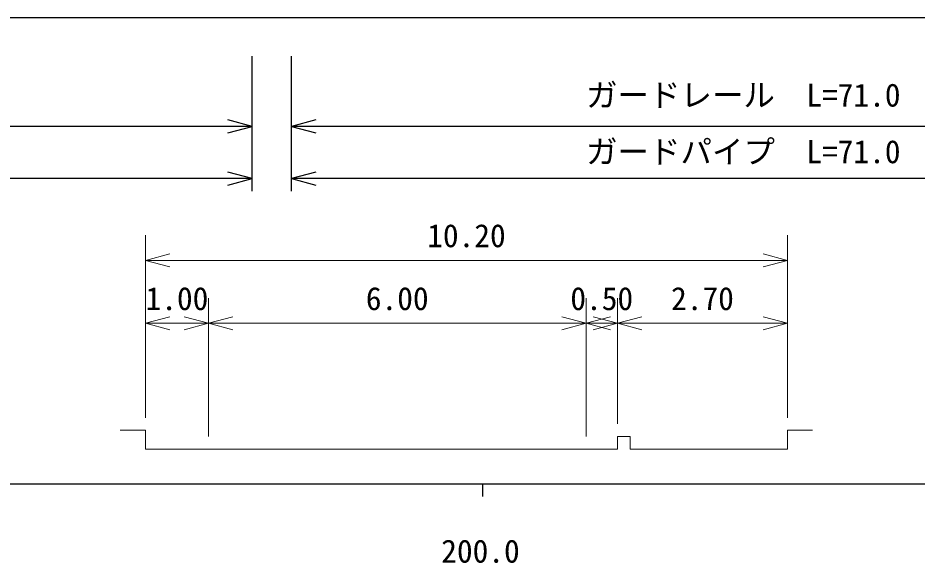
# Model space of a CAD drawing. Units: millimetres, scale not verified, with parts at other scales. Extents: x 40000 to 680000, y 20000 to 380000.
# Drawn here: x 231100 to 302526, y 198715 to 242029 of the extents above; entities that cross this region are included whole.
import ezdxf
from ezdxf.enums import TextEntityAlignment as Align

# ---------------------------------------------------------------- set-up
doc = ezdxf.new("R2010")
doc.units = ezdxf.units.MM
doc.header["$LTSCALE"] = 1000
for name, color, linetype, lineweight in [('S-BGD', 7, 'Continuous', 25), ('S-STR-HTXT', 7, 'Continuous', 13), ('S-STR-STRC', 7, 'Continuous', 25), ('S-TTL-BAND', 7, 'Continuous', 25)]:
    doc.layers.add(name, color=color, linetype=linetype, lineweight=lineweight)
doc.styles.add('ＭＳ ゴシック', font='')
doc.styles.get('ＭＳ ゴシック').set_extended_font_data('MS Gothic')

msp = doc.modelspace()

# ---------------------------------------------------------------- linework, layer by layer
at = {"layer": 'S-BGD'}
msp.add_line((563480, 242029), (183649, 242029), dxfattribs=at)
at = {"layer": 'S-STR-HTXT'}
for p, q in [((241230, 210264), (241230, 224764)), ((292230, 210264), (292230, 224764)), ((243162, 223281), (241230, 222764)), ((292230, 222764), (290298, 223281)), ((241230, 222764), (292230, 222764)), ((241230, 222764), (243162, 222246)), ((290298, 222246), (292230, 222764)), ((246230, 208764), (246230, 219764)), ((276230, 208764), (276230, 219764)), ((278730, 209764), (278730, 219764)), ((243162, 218281), (241230, 217764)), ((246230, 217764), (244298, 218281)), ((248162, 218281), (246230, 217764)), ((276230, 217764), (274298, 218281)), ((278162, 218281), (276230, 217764)), ((278730, 217764), (276798, 218281)), ((280662, 218281), (278730, 217764)), ((292230, 217764), (290298, 218281)), ((241230, 217764), (246230, 217764)), ((241230, 217764), (243162, 217246)), ((244298, 217246), (246230, 217764)), ((246230, 217764), (276230, 217764)), ((246230, 217764), (248162, 217246)), ((274298, 217246), (276230, 217764)), ((276230, 217764), (278730, 217764)), ((276230, 217764), (278162, 217246)), ((276798, 217246), (278730, 217764)), ((278730, 217764), (292230, 217764)), ((278730, 217764), (280662, 217246)), ((290298, 217246), (292230, 217764)), ((239230, 209264), (241230, 209264)), ((241230, 207764), (241230, 209264)), ((279730, 208764), (278730, 208764)), ((278730, 208764), (278730, 207764)), ((279730, 207764), (279730, 208764)), ((292230, 207764), (292230, 209264)), ((292230, 209264), (294230, 209264)), ((241230, 207764), (246230, 207764)), ((246230, 207764), (276230, 207764)), ((276230, 207764), (278730, 207764)), ((279730, 207764), (292230, 207764))]:
    msp.add_line(p, q, dxfattribs=at)
at = {"layer": 'S-STR-STRC'}
for p, q in [((249700, 228263), (249700, 238987)), ((252824, 228263), (252824, 238987)), ((249700, 233411), (247768, 233929)), ((254756, 233929), (252824, 233411)), ((249700, 233411), (172287, 233411)), ((247768, 232894), (249700, 233411)), ((324625, 233411), (252824, 233411)), ((252824, 233411), (254756, 232894)), ((249700, 229263), (247768, 229780)), ((254756, 229780), (252824, 229263)), ((249700, 229263), (172287, 229263)), ((247768, 228745), (249700, 229263)), ((324625, 229263), (252824, 229263)), ((252824, 229263), (254756, 228745))]:
    msp.add_line(p, q, dxfattribs=at)
at = {"layer": 'S-TTL-BAND'}
for p, q in [((40000, 205000), (579000, 205000)), ((268000, 205000), (268000, 204000))]:
    msp.add_line(p, q, dxfattribs=at)

# ---------------------------------------------------------------- texts
at = {"layer": 'S-STR-HTXT', "style": 'ＭＳ ゴシック'}
for s, p in [('10.20', (266730, 223264)), ('1.00', (243730, 218264)), ('6.00', (261230, 218264)), ('0.50', (277480, 218264)), ('2.70', (285480, 218264))]:
    msp.add_text(s, height=1833, dxfattribs=at).set_placement(p, align=Align.BOTTOM_CENTER)
at = {"layer": 'S-STR-STRC', "style": 'ＭＳ ゴシック'}
for s, p in [('ガードレール\u3000L=71.0', (288725, 234438)), ('ガードパイプ\u3000L=71.0', (288725, 229938))]:
    msp.add_text(s, height=1833, dxfattribs=at).set_placement(p, align=Align.BOTTOM_CENTER)
at = {"layer": 'S-TTL-BAND', "style": 'ＭＳ ゴシック'}
msp.add_text('200.0', height=1833, dxfattribs=at).set_placement((267844, 198195), align=Align.BOTTOM_CENTER)

doc.saveas('drawing.dxf')
